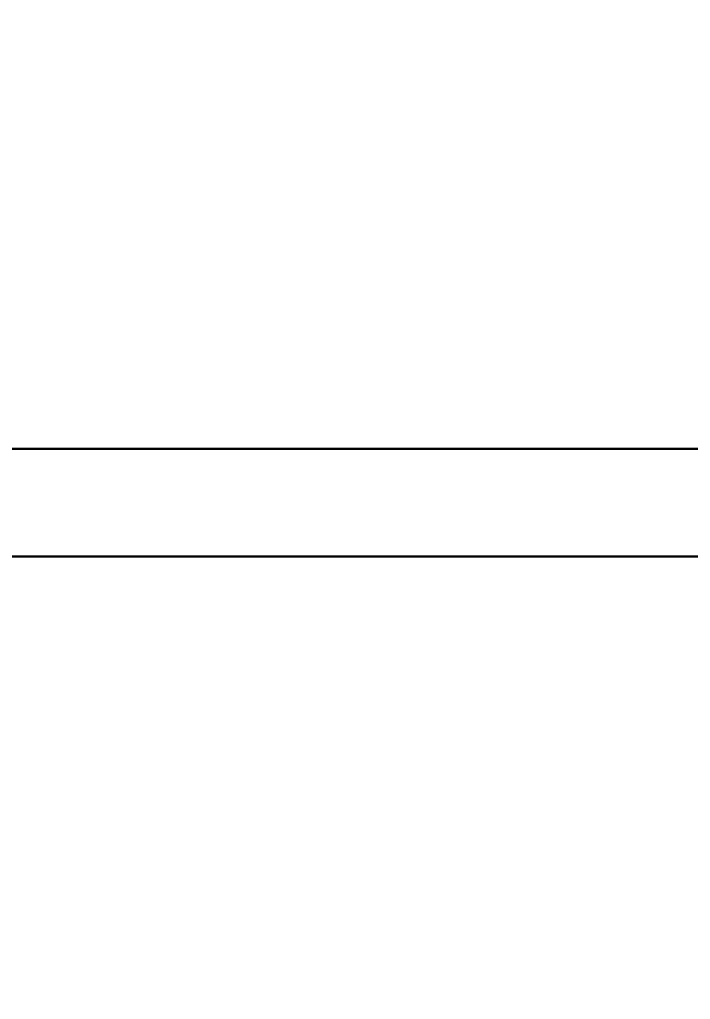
# Model space of a CAD drawing. Header units: metres. Extents: x 0 to 298, y 0 to 162.
# Drawn here: x 175.819 to 176.568, y 101.398 to 102.491 of the extents above; entities that cross this region are included whole.
import ezdxf

# ---------------------------------------------------------------- set-up
doc = ezdxf.new("R2010")
doc.units = ezdxf.units.M
doc.header["$MEASUREMENT"] = 0
doc.layers.add('BLK_1_FLR_0_CARPET_AREA', color=10, linetype='Continuous')
doc.styles.add('working', font='timesbd.ttf', dxfattribs={"height": 0.25})
doc.dimstyles.new('new model', dxfattribs={"dimtxt": 0.25, "dimasz": 0.23, "dimexe": 0.1, "dimexo": 0.1, "dimgap": 0, "dimtad": 0, "dimtoh": 1, "dimzin": 1, "dimdsep": 46, "dimtxsty": 'working', "dimcen": 0.09, "dimse1": 1, "dimse2": 1, "dimclrd": 8, "dimclre": 8, "dimclrt": 3, "dimadec": 1, "dimazin": 0, "dimtfac": 1, "dimtofl": 0, "dimtmove": 0, "dimatfit": 3, "dimfxl": 0, "dimtolj": 1, "dimtzin": 0, "dimlwd": -1, "dimlwe": -1, "dimarcsym": 0})

# ---------------------------------------------------------------- blocks, each defined once
blk = doc.blocks.new('*D250')
at = {"color": 8}
for p, q in [((172.1871, 102.2422), (172.1871, 102.4722)), ((172.1871, 101.6622), (172.1871, 101.4322))]:
    blk.add_line(p, q, dxfattribs=at)
at = {"color": 8, "lineweight": 35}
for points in [[(172.1487, 102.2422), (172.2254, 102.2422), (172.1871, 102.0122)], [(172.1487, 101.6622), (172.2254, 101.6622), (172.1871, 101.8922)]]:
    blk.add_solid(points, dxfattribs=at)
at = {"layer": 'Defpoints', "color": 0, "lineweight": 35}
for p in [(177.7946, 102.0122), (172.1871, 101.8922), (173.3641, 101.8922)]:
    blk.add_point(p, dxfattribs=at)
at = {"color": 3, "insert": (172.399, 101.9129), "char_height": 0.25, "attachment_point": 5, "rotation": 90, "style": 'working'}
blk.add_mtext('\\A1;0.12', dxfattribs=at)

msp = doc.modelspace()

# ---------------------------------------------------------------- linework, layer by layer
for p, q in [((177.03461, 102.0122), (175.60408, 102.0122)), ((177.03461, 101.8922), (173.36408, 101.8922))]:
    msp.add_line(p, q)
at = {"layer": 'BLK_1_FLR_0_CARPET_AREA', "color": 15, "linetype": 'Continuous', "lineweight": 30}
msp.add_lwpolyline([(173.36408, 98.8972), (173.36408, 101.8922), (177.03461, 101.8922), (177.03461, 102.0122), (175.60408, 102.0122), (175.60408, 102.4722), (175.48408, 102.4722), (175.48408, 102.0122), (173.36408, 102.0122), (173.36408, 103.2322), (175.48408, 103.2322), (178.02503, 103.2322), (178.02503, 102.0122), (177.79461, 102.0122), (177.79461, 101.8922), (178.02136, 101.8922), (178.00967, 98.89635)], close=True, dxfattribs=at)

# ---------------------------------------------------------------- dimensions: what is measured, and where the dimension line sits
dim = msp.add_linear_dim(base=(172.18707, 101.8922), p1=(177.79461, 102.0122), p2=(173.36408, 101.8922), angle=90, dimstyle='new model', override={"dimpost": '\\X', "dimtmove": 2})
dim.commit()
dim.dimension.update_dxf_attribs({"geometry": '*D250', "text_midpoint": (172.39896, 101.91285), "dimtype": 160})

doc.saveas('drawing.dxf')
